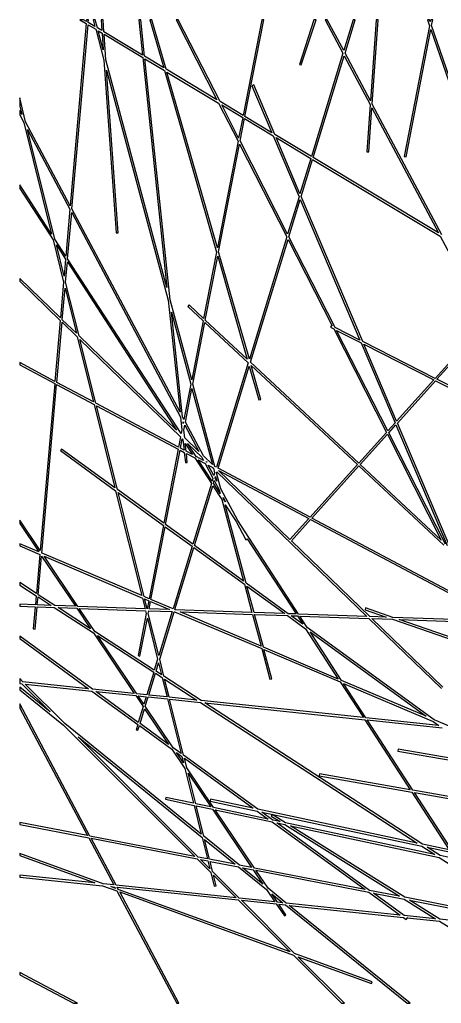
# Model space of a CAD drawing. Extents: x -38.1 to 38.1, y -38.1 to 38.1.
# Drawn here: x -5 to -0.71, y -24.05 to -14.05 of the extents above; entities that cross this region are included whole.
import ezdxf

# ---------------------------------------------------------------- set-up
doc = ezdxf.new("R2010")
doc.units = 0
doc.layers.add('Cut', color=7, linetype='CONTINUOUS')

msp = doc.modelspace()

# ---------------------------------------------------------------- linework, layer by layer
at = {"layer": 'Cut'}
for p, q in [((-4.32359, -14.0893), (-4.48562, -15.9413)), ((-4.35018, -14.05), (-4.38901, -14.05)), ((-4.38901, -14.05), (-4.32359, -14.0893)), ((-4.32165, -14.0671), (-4.35018, -14.05)), ((-4.32015, -14.05), (-4.32165, -14.0671)), ((-4.30008, -14.05), (-4.32015, -14.05)), ((-4.30258, -14.0786), (-4.30008, -14.05)), ((-4.23506, -14.1192), (-4.30258, -14.0786)), ((-4.23289, -14.05), (-4.25359, -14.05)), ((-4.25359, -14.05), (-4.23506, -14.1192)), ((-4.21038, -14.134), (-4.23289, -14.05)), ((-4.15202, -14.05), (-4.17207, -14.05)), ((-4.17207, -14.05), (-4.16426, -14.1617)), ((-4.14333, -14.1743), (-4.15202, -14.05)), ((-3.76927, -14.05), (-3.78938, -14.05)), ((-3.78938, -14.05), (-3.75157, -14.4097)), ((-3.73011, -14.4226), (-3.76927, -14.05)), ((-3.65581, -14.05), (-3.67662, -14.05)), ((-3.67662, -14.05), (-3.53641, -14.539)), ((-3.51128, -14.5541), (-3.65581, -14.05)), ((-3.38805, -14.05), (-3.4105, -14.05)), ((-3.4105, -14.05), (-2.99587, -14.8637)), ((-2.96352, -14.8832), (-3.38805, -14.05)), ((-2.5402, -14.05), (-2.72949, -15.0238)), ((-2.71124, -15.0348), (-2.51982, -14.05)), ((-2.51982, -14.05), (-2.5402, -14.05)), ((-2.009, -14.05), (-2.15658, -14.5042)), ((-2.13756, -14.5104), (-1.98797, -14.05)), ((-1.98797, -14.05), (-2.009, -14.05)), ((-1.87327, -14.05), (-1.89592, -14.05)), ((-1.89592, -14.05), (-1.71446, -14.3913)), ((-1.70619, -14.3642), (-1.87327, -14.05)), ((-1.61012, -14.05), (-1.70619, -14.3642)), ((-1.69292, -14.3892), (-1.58921, -14.05)), ((-1.58921, -14.05), (-1.61012, -14.05)), ((-1.37731, -14.05), (-1.43496, -14.8743)), ((-1.41724, -14.9077), (-1.35727, -14.05)), ((-1.35727, -14.05), (-1.37731, -14.05)), ((-0.834481, -14.05), (-0.855633, -14.05)), ((-0.855633, -14.05), (-0.834264, -14.1121)), ((-0.826632, -14.0728), (-0.834481, -14.05)), ((-0.822201, -14.05), (-0.826632, -14.0728)), ((-0.801826, -14.05), (-0.822201, -14.05)), ((-0.813609, -14.1106), (-0.801826, -14.05)), ((-4.46838, -15.9737), (-4.30452, -14.1008)), ((-4.30452, -14.1008), (-4.2276, -14.147)), ((-4.2276, -14.147), (-4.14328, -14.4617)), ((-4.16426, -14.1617), (-4.21038, -14.134)), ((-4.20293, -14.1618), (-4.16256, -14.1861)), ((-4.1506, -14.3571), (-4.20293, -14.1618)), ((-4.16256, -14.1861), (-4.1506, -14.3571)), ((-3.75157, -14.4097), (-4.14333, -14.1743)), ((-4.12347, -14.4584), (-4.14163, -14.1986)), ((-4.14163, -14.1986), (-3.74896, -14.4346)), ((-0.834264, -14.1121), (-1.09254, -15.4408)), ((-1.0729, -15.4446), (-0.821241, -14.1499)), ((-0.821241, -14.1499), (-0.43258, -15.2786)), ((-0.433709, -15.2139), (-0.813609, -14.1106)), ((-1.71446, -14.3913), (-2.03536, -15.4409)), ((-1.43496, -14.8743), (-1.69292, -14.3892)), ((-4.14328, -14.4617), (-4.02052, -16.2173)), ((-3.50313, -16.7735), (-4.12347, -14.4584)), ((-3.74896, -14.4346), (-3.50313, -16.7735)), ((-3.53641, -14.539), (-3.73011, -14.4226)), ((-3.47004, -16.897), (-3.72749, -14.4475)), ((-3.72749, -14.4475), (-3.52833, -14.5671)), ((-2.01769, -15.4515), (-1.70118, -14.4162)), ((-1.70118, -14.4162), (-1.43759, -14.912)), ((-4.00057, -16.2159), (-4.11616, -14.5629)), ((-4.11616, -14.5629), (-3.48976, -16.9006)), ((-3.52833, -14.5671), (-2.99933, -16.412)), ((-2.99587, -14.8637), (-3.51128, -14.5541)), ((-3.50319, -14.5823), (-2.97874, -14.8974)), ((-2.99092, -16.3688), (-3.50319, -14.5823)), ((-2.15658, -14.5042), (-2.13756, -14.5104)), ((-2.62098, -14.7134), (-2.63939, -14.7212)), ((-2.63939, -14.7212), (-2.43611, -15.2001)), ((-2.40695, -15.2176), (-2.62098, -14.7134)), ((-4.93968, -15.0874), (-5, -14.8454)), ((-5, -14.8454), (-5, -14.9281)), ((-2.97874, -14.8974), (-2.78053, -15.2864)), ((-2.72949, -15.0238), (-2.96352, -14.8832)), ((-5, -14.9281), (-4.97849, -15.0144)), ((-4.97849, -15.0144), (-5, -14.9739)), ((-5, -14.9739), (-5, -15.0165)), ((-2.94638, -14.9168), (-2.73355, -15.0447)), ((-2.77433, -15.2545), (-2.94638, -14.9168)), ((-1.43759, -14.912), (-1.47122, -15.3929)), ((-1.45127, -15.3943), (-1.41987, -14.9453)), ((-1.41987, -14.9453), (-0.743722, -16.217)), ((-0.710436, -16.237), (-1.41724, -14.9077)), ((-5, -15.0165), (-4.95849, -15.0946)), ((-4.95849, -15.0946), (-4.67568, -16.2289)), ((-4.48562, -15.9413), (-4.93968, -15.0874)), ((-2.73355, -15.0447), (-2.77433, -15.2545)), ((-2.75958, -15.2834), (-2.7153, -15.0557)), ((-2.7153, -15.0557), (-2.42282, -15.2314)), ((-2.43611, -15.2001), (-2.71124, -15.0348)), ((-4.64222, -16.2804), (-4.91968, -15.1676)), ((-4.91968, -15.1676), (-4.48882, -15.9779)), ((-2.78053, -15.2864), (-2.99092, -16.3688)), ((-2.27687, -16.2308), (-2.75958, -15.2834)), ((-2.42282, -15.2314), (-2.16036, -15.8497)), ((-2.03536, -15.4409), (-2.40695, -15.2176)), ((-2.15126, -15.82), (-2.39365, -15.2489)), ((-2.39365, -15.2489), (-2.04139, -15.4606)), ((-2.97878, -16.4111), (-2.76578, -15.3153)), ((-2.76578, -15.3153), (-2.28529, -16.2583)), ((-1.47122, -15.3929), (-1.45127, -15.3943)), ((-2.04139, -15.4606), (-2.15126, -15.82)), ((-2.1391, -15.8486), (-2.02372, -15.4712)), ((-2.02372, -15.4712), (-0.725491, -16.2513)), ((-0.743722, -16.217), (-2.01769, -15.4515)), ((-1.09254, -15.4408), (-1.0729, -15.4446)), ((-4.67568, -16.2289), (-5, -15.7295)), ((-5, -15.7295), (-5, -15.7662)), ((-5, -15.7662), (-4.66082, -16.2885)), ((-2.16036, -15.8497), (-2.27687, -16.2308)), ((-2.2638, -16.2565), (-2.1482, -15.8784)), ((-2.1482, -15.8784), (-1.54162, -17.3074)), ((-1.5139, -17.3215), (-2.1391, -15.8486)), ((-4.48882, -15.9779), (-4.53036, -16.4527)), ((-3.37008, -18.0394), (-4.46838, -15.9737)), ((-4.51267, -16.4799), (-4.47158, -16.0103)), ((-4.47158, -16.0103), (-3.3645, -18.0925)), ((-4.66082, -16.2885), (-4.55361, -16.7185)), ((-4.53036, -16.4527), (-4.64222, -16.2804)), ((-4.02052, -16.2173), (-4.00057, -16.2159)), ((-2.28529, -16.2583), (-2.66574, -17.5028)), ((-2.65389, -17.5324), (-2.27221, -16.284)), ((-2.27221, -16.284), (-1.82412, -17.1634)), ((-1.79381, -17.1789), (-2.2638, -16.2565)), ((-0.725491, -16.2513), (-0.409688, -16.8452)), ((-4.54826, -16.6573), (-4.62736, -16.34)), ((-4.62736, -16.34), (-4.53319, -16.485)), ((-4.53319, -16.485), (-4.54826, -16.6573)), ((-3.35811, -18.2578), (-4.51267, -16.4799)), ((-2.99933, -16.412), (-3.13068, -17.0878)), ((-3.11344, -17.1039), (-2.98718, -16.4544)), ((-2.98718, -16.4544), (-2.68688, -17.5016)), ((-2.66574, -17.5028), (-2.97878, -16.4111)), ((-4.5334, -16.7169), (-4.5155, -16.5123)), ((-4.5155, -16.5123), (-3.40504, -18.2222)), ((-4.58545, -17.0823), (-5, -16.682)), ((-5, -16.682), (-5, -16.7098)), ((-5, -16.7098), (-4.58769, -17.1079)), ((-4.55361, -16.7185), (-4.58545, -17.0823)), ((-4.56693, -17.1002), (-4.53875, -16.7781)), ((-4.53875, -16.7781), (-4.42403, -17.2382)), ((-4.39688, -17.2644), (-4.5334, -16.7169)), ((-3.25187, -17.7112), (-3.47004, -16.897)), ((-3.48976, -16.9006), (-3.37008, -18.0394)), ((-3.27859, -16.9499), (-3.29223, -16.9645)), ((-3.29223, -16.9645), (-3.13518, -17.1109)), ((-3.13068, -17.0878), (-3.27859, -16.9499)), ((-3.34501, -18.0865), (-3.45667, -17.0241)), ((-3.45667, -17.0241), (-3.26057, -17.756)), ((-4.58769, -17.1079), (-4.64187, -17.7272)), ((-4.62269, -17.7374), (-4.56918, -17.1258)), ((-4.56918, -17.1258), (-4.4149, -17.2748)), ((-4.42403, -17.2382), (-4.56693, -17.1002)), ((-3.13518, -17.1109), (-3.25187, -17.7112)), ((-3.24006, -17.7553), (-3.11794, -17.127)), ((-3.11794, -17.127), (-2.67667, -17.5385)), ((-2.68688, -17.5016), (-3.11344, -17.1039)), ((-1.83104, -17.1599), (-1.84012, -17.1777)), ((-1.84012, -17.1777), (-1.80868, -17.1937)), ((-1.82412, -17.1634), (-1.83104, -17.1599)), ((-1.80868, -17.1937), (-1.27234, -18.2464)), ((-1.54162, -17.3074), (-1.79381, -17.1789)), ((-4.4149, -17.2748), (-4.25017, -17.9355)), ((-3.40504, -18.2222), (-4.39688, -17.2644)), ((-1.258, -18.2305), (-1.77836, -17.2092)), ((-1.77836, -17.2092), (-1.52947, -17.336)), ((-0.397732, -17.275), (-0.777443, -17.6967)), ((-4.22641, -17.9481), (-4.38775, -17.301)), ((-4.38775, -17.301), (-3.36425, -18.2894)), ((-1.52947, -17.336), (-1.18447, -18.1488)), ((-0.777443, -17.6967), (-1.5139, -17.3215)), ((-1.1697, -18.1324), (-1.50174, -17.3501)), ((-1.50174, -17.3501), (-0.791298, -17.7121)), ((-0.758994, -17.7061), (-0.397221, -17.3044)), ((-4.64187, -17.7272), (-5, -17.5368)), ((-5, -17.5368), (-5, -17.5595)), ((-5, -17.5595), (-4.64376, -17.7489)), ((-2.67667, -17.5385), (-3.00109, -18.5997)), ((-2.98311, -18.6092), (-2.66636, -17.5732)), ((-2.66636, -17.5732), (-2.56821, -17.9155)), ((-1.55345, -18.5586), (-2.65389, -17.5324)), ((-2.54898, -17.91), (-2.64777, -17.5654)), ((-2.64777, -17.5654), (-1.56683, -18.5734)), ((-4.64376, -17.7489), (-4.7922, -19.4455)), ((-4.77443, -19.4719), (-4.62458, -17.7591)), ((-4.62458, -17.7591), (-4.24366, -17.9616)), ((-4.25017, -17.9355), (-4.62269, -17.7374)), ((-3.26057, -17.756), (-3.33022, -18.1143)), ((-3.01592, -18.5918), (-3.24006, -17.7553)), ((-0.791298, -17.7121), (-1.1697, -18.1324)), ((-1.16108, -18.1527), (-0.772849, -17.7215)), ((-0.772849, -17.7215), (-0.386503, -17.9184)), ((-0.386898, -17.8957), (-0.758994, -17.7061)), ((-3.3153, -18.1424), (-3.24876, -17.8001)), ((-3.24876, -17.8001), (-3.04161, -18.5732)), ((-4.24366, -17.9616), (-4.03252, -18.8085)), ((-3.38489, -18.3956), (-4.22641, -17.9481)), ((-4.00734, -18.8268), (-4.21989, -17.9743)), ((-4.21989, -17.9743), (-3.38889, -18.4161)), ((-2.56821, -17.9155), (-2.54898, -17.91)), ((-3.3645, -18.0925), (-3.35098, -18.2211)), ((-3.33022, -18.1143), (-3.34501, -18.0865)), ((-3.33792, -18.1539), (-3.33943, -18.1396)), ((-3.33943, -18.1396), (-3.33629, -18.1455)), ((-3.33629, -18.1455), (-3.33792, -18.1539)), ((-3.33077, -18.222), (-3.32137, -18.1736)), ((-3.32137, -18.1736), (-3.1799, -18.4396)), ((-3.13335, -18.4846), (-3.3153, -18.1424)), ((-1.18447, -18.1488), (-1.258, -18.2305)), ((-1.24828, -18.2495), (-1.17584, -18.1691)), ((-1.17584, -18.1691), (-0.654812, -19.3966)), ((-0.61885, -19.4301), (-1.16108, -18.1527)), ((-3.36425, -18.2894), (-3.38489, -18.3956)), ((-3.35098, -18.2211), (-3.35811, -18.2578)), ((-3.32236, -18.3021), (-3.33077, -18.222)), ((-1.27234, -18.2464), (-1.55345, -18.5586)), ((-1.53882, -18.5722), (-1.26261, -18.2655)), ((-1.26261, -18.2655), (-0.714772, -19.3407)), ((-0.672005, -19.3805), (-1.24828, -18.2495)), ((-3.36643, -18.4054), (-3.34792, -18.3102)), ((-3.34792, -18.3102), (-3.3404, -18.3218)), ((-3.3404, -18.3218), (-3.32954, -18.425)), ((-3.1799, -18.4396), (-3.32236, -18.3021)), ((-3.30824, -18.4363), (-3.3164, -18.3587)), ((-3.3164, -18.3587), (-3.2437, -18.4707)), ((-3.20727, -18.49), (-3.29266, -18.3585)), ((-3.29266, -18.3585), (-3.14952, -18.4968)), ((-4.57414, -18.415), (-4.5859, -18.4311)), ((-4.5859, -18.4311), (-4.02499, -18.8387)), ((-4.03252, -18.8085), (-4.57414, -18.415)), ((-3.38889, -18.4161), (-3.53536, -19.1697)), ((-3.51751, -19.1826), (-3.37042, -18.4259)), ((-3.37042, -18.4259), (-3.32702, -18.449)), ((-3.32954, -18.425), (-3.36643, -18.4054)), ((-3.32702, -18.449), (-3.31611, -18.5528)), ((-3.2437, -18.4707), (-3.30824, -18.4363)), ((-3.29622, -18.5508), (-3.30572, -18.4603)), ((-3.30572, -18.4603), (-3.22123, -18.5053)), ((-3.13175, -18.5302), (-3.20727, -18.49)), ((-3.14952, -18.4968), (-3.13175, -18.5302)), ((-3.04161, -18.5732), (-3.13335, -18.4846)), ((-3.31611, -18.5528), (-3.29622, -18.5508)), ((-3.22123, -18.5053), (-3.05194, -18.766)), ((-3.0443, -18.741), (-3.1848, -18.5246)), ((-3.1848, -18.5246), (-3.11496, -18.5618)), ((-3.11496, -18.5618), (-3.03531, -18.7116)), ((-3.10017, -18.547), (-3.10296, -18.5417)), ((-3.10296, -18.5417), (-3.09429, -18.5501)), ((-3.09429, -18.5501), (-3.10017, -18.547)), ((-3.02704, -18.6845), (-3.08338, -18.5786)), ((-3.08338, -18.5786), (-3.0421, -18.6005)), ((-3.00109, -18.5997), (-3.01592, -18.5918)), ((-1.56683, -18.5734), (-2.04714, -19.1069)), ((-2.02894, -19.1166), (-1.5522, -18.5871)), ((-1.5522, -18.5871), (-0.688224, -19.3928)), ((-0.714772, -19.3407), (-1.53882, -18.5722)), ((-3.0421, -18.6005), (-3.03156, -18.6107)), ((-3.03156, -18.6107), (-3.0189, -18.6579)), ((-3.0189, -18.6579), (-3.02704, -18.6845)), ((-3.01376, -18.7095), (-3.00914, -18.6944)), ((-3.00914, -18.6944), (-2.99627, -18.7424)), ((-2.9981, -18.6583), (-2.99449, -18.6465)), ((-2.95453, -18.8209), (-2.9981, -18.6583)), ((-2.99449, -18.6465), (-1.47198, -20.1168)), ((-2.04714, -19.1069), (-2.98311, -18.6092)), ((-2.25262, -19.3351), (-2.97803, -18.6346)), ((-2.97803, -18.6346), (-2.06093, -19.1222)), ((-3.05194, -18.766), (-3.2408, -19.3837)), ((-3.22368, -19.3961), (-3.03772, -18.7878)), ((-3.03531, -18.7116), (-3.0443, -18.741)), ((-3.03772, -18.7878), (-2.94642, -18.9284)), ((-3.03008, -18.7629), (-3.02203, -18.7365)), ((-2.96317, -18.8659), (-3.03008, -18.7629)), ((-3.02203, -18.7365), (-2.97326, -18.8283)), ((-2.99627, -18.7424), (-3.01376, -18.7095)), ((-4.02499, -18.8387), (-3.75909, -19.9051)), ((-3.53536, -19.1697), (-4.00734, -18.8268)), ((-3.73603, -19.9149), (-3.99982, -18.8569)), ((-3.99982, -18.8569), (-3.53957, -19.1913)), ((-2.97326, -18.8283), (-2.96317, -18.8659)), ((-2.78341, -19.1427), (-2.95453, -18.8209)), ((-2.94642, -18.9284), (-2.72378, -19.7593)), ((-2.92792, -18.9202), (-2.93152, -18.9068)), ((-2.93152, -18.9068), (-2.90839, -18.9503)), ((-2.90839, -18.9503), (-2.92792, -18.9202)), ((-2.69807, -19.778), (-2.91117, -18.9827)), ((-2.91117, -18.9827), (-2.80066, -19.1529)), ((-4.7922, -19.4455), (-5, -19.1374)), ((-5, -19.1374), (-5, -19.1732)), ((-5, -19.1732), (-4.80607, -19.4607)), ((-3.53957, -19.1913), (-3.68448, -19.9368)), ((-3.2408, -19.3837), (-3.51751, -19.1826)), ((-2.80066, -19.1529), (-2.70284, -19.3369)), ((-2.16662, -20.0925), (-2.78341, -19.1427)), ((-2.06093, -19.1222), (-2.25262, -19.3351)), ((-2.23823, -19.349), (-2.04273, -19.1319)), ((-2.04273, -19.1319), (-0.431744, -19.9885)), ((-0.427753, -19.9679), (-2.02894, -19.1166)), ((-3.66566, -19.9448), (-3.52172, -19.2043)), ((-3.52172, -19.2043), (-3.24698, -19.4039)), ((-4.80607, -19.4607), (-5, -19.3784)), ((-5, -19.3784), (-5, -19.4001)), ((-2.72378, -19.7593), (-3.22368, -19.3961)), ((-2.70284, -19.3369), (-2.68674, -19.3283)), ((-2.68674, -19.3283), (-2.19102, -20.0916)), ((-1.44211, -20.1178), (-2.23823, -19.349)), ((-5, -19.4001), (-4.79581, -19.4868)), ((-4.79581, -19.4868), (-4.83052, -19.8835)), ((-4.77227, -19.4751), (-4.77443, -19.4719)), ((-3.75909, -19.9051), (-4.77227, -19.4751)), ((-3.24698, -19.4039), (-3.44144, -20.04)), ((-3.42293, -20.0478), (-3.22987, -19.4163)), ((-3.22987, -19.4163), (-2.71556, -19.79)), ((-4.81152, -19.8958), (-4.7772, -19.5035)), ((-4.7772, -19.5035), (-4.43332, -20.0133)), ((-4.40862, -20.0142), (-4.75173, -19.5055)), ((-4.75173, -19.5055), (-3.75303, -19.9294)), ((-4.83052, -19.8835), (-5, -19.7734)), ((-5, -19.7734), (-5, -19.7973)), ((-5, -19.7973), (-4.83249, -19.906)), ((-2.71556, -19.79), (-2.63893, -20.076)), ((-2.27018, -20.0889), (-2.69807, -19.778)), ((-4.64176, -20.0061), (-4.81152, -19.8958)), ((-2.61803, -20.0767), (-2.68985, -19.8087)), ((-2.68985, -19.8087), (-2.30592, -20.0876)), ((-4.84063, -19.9991), (-5, -19.9936)), ((-5, -19.9936), (-5, -20.0136)), ((-4.83249, -19.906), (-4.84063, -19.9991)), ((-4.82062, -19.9998), (-4.81349, -19.9184)), ((-4.68057, -20.0047), (-4.82062, -19.9998)), ((-4.81349, -19.9184), (-4.68057, -20.0047)), ((-3.75303, -19.9294), (-3.72595, -20.038)), ((-3.68448, -19.9368), (-3.73603, -19.9149)), ((-3.70516, -20.0388), (-3.72998, -19.9392)), ((-3.72998, -19.9392), (-3.68838, -19.9569)), ((-3.68838, -19.9569), (-3.7043, -20.0388)), ((-3.68407, -20.0395), (-3.66956, -19.9649)), ((-3.66956, -19.9649), (-3.47665, -20.0467)), ((-3.44144, -20.04), (-3.66566, -19.9448)), ((-5, -20.0136), (-4.84238, -20.0191)), ((-4.84238, -20.0191), (-4.86197, -20.243)), ((-4.84205, -20.2448), (-4.82236, -20.0198)), ((-4.82236, -20.0198), (-4.648, -20.0259)), ((-4.648, -20.0259), (-4.25097, -20.2837)), ((-4.43332, -20.0133), (-4.64176, -20.0061)), ((-4.27959, -20.2413), (-4.60919, -20.0272)), ((-4.60919, -20.0272), (-4.4195, -20.0338)), ((-4.4195, -20.0338), (-4.27959, -20.2413)), ((-3.72595, -20.038), (-4.40862, -20.0142)), ((-4.23666, -20.2691), (-4.39479, -20.0347)), ((-4.39479, -20.0347), (-3.72092, -20.0582)), ((-3.7137, -20.0872), (-3.79694, -20.5154)), ((-3.72092, -20.0582), (-3.7137, -20.0872)), ((-3.7043, -20.0388), (-3.70516, -20.0388)), ((-3.69322, -20.0866), (-3.68793, -20.0594)), ((-3.58653, -20.5145), (-3.69322, -20.0866)), ((-3.68793, -20.0594), (-3.44992, -20.0677)), ((-3.47665, -20.0467), (-3.68407, -20.0395)), ((-3.44992, -20.0677), (-3.58653, -20.5145)), ((-3.57714, -20.5522), (-3.42923, -20.0684)), ((-3.42923, -20.0684), (-3.42528, -20.0686)), ((-3.42528, -20.0686), (-2.54026, -20.4442)), ((-3.42088, -20.0487), (-3.42293, -20.0478)), ((-2.63893, -20.076), (-3.42088, -20.0487)), ((-3.36951, -20.0705), (-2.63352, -20.0962)), ((-2.54683, -20.4197), (-3.36951, -20.0705)), ((-2.63352, -20.0962), (-2.54683, -20.4197)), ((-2.30592, -20.0876), (-2.61803, -20.0767)), ((-2.52347, -20.4296), (-2.61261, -20.0969)), ((-2.61261, -20.0969), (-2.27699, -20.1087)), ((-2.19102, -20.0916), (-2.27018, -20.0889)), ((-1.47198, -20.1168), (-2.16662, -20.0925)), ((-1.48362, -20.0308), (-1.49013, -20.0498)), ((-1.49013, -20.0498), (-1.27562, -20.1236)), ((-1.20726, -20.126), (-1.48362, -20.0308)), ((-3.7773, -20.5192), (-3.70225, -20.1331)), ((-3.70225, -20.1331), (-3.59789, -20.5517)), ((-2.27699, -20.1087), (-2.09331, -20.2421)), ((-2.12371, -20.1953), (-2.24124, -20.1099)), ((-2.24124, -20.1099), (-2.17772, -20.1121)), ((-2.17772, -20.1121), (-2.12371, -20.1953)), ((-2.07856, -20.2281), (-2.15332, -20.113)), ((-2.15332, -20.113), (-1.45048, -20.1375)), ((-1.45048, -20.1375), (-0.712992, -20.8497)), ((-1.27562, -20.1236), (-1.44211, -20.1178)), ((-0.699099, -20.8353), (-1.42061, -20.1386)), ((-1.42061, -20.1386), (-1.21094, -20.1459)), ((-1.21094, -20.1459), (-0.342401, -20.4449)), ((-0.347445, -20.156), (-1.20726, -20.126)), ((-0.342773, -20.4237), (-1.14258, -20.1483)), ((-1.14258, -20.1483), (-0.347095, -20.176)), ((-4.86197, -20.243), (-4.84205, -20.2448)), ((-4.25097, -20.2837), (-3.835, -20.9004)), ((-3.63163, -20.662), (-4.23666, -20.2691)), ((-2.09331, -20.2421), (-1.76149, -20.7531)), ((-0.786204, -21.167), (-2.07856, -20.2281)), ((-1.72856, -20.767), (-2.04816, -20.2749)), ((-2.04816, -20.2749), (-0.868044, -21.1323)), ((-4.25919, -20.8558), (-5, -20.3176)), ((-5, -20.3176), (-5, -20.3423)), ((-5, -20.3423), (-4.29897, -20.8516)), ((-3.80903, -20.9031), (-4.20804, -20.3116)), ((-4.20804, -20.3116), (-3.63771, -20.6819)), ((-2.54026, -20.4442), (-2.45683, -20.7556)), ((-1.76149, -20.7531), (-2.52347, -20.4296)), ((-2.43751, -20.7504), (-2.5169, -20.4541)), ((-2.5169, -20.4541), (-1.74201, -20.7831)), ((-3.79694, -20.5154), (-3.7773, -20.5192)), ((-3.59789, -20.5517), (-3.63163, -20.662)), ((-3.61418, -20.6734), (-3.58849, -20.5894)), ((-3.58849, -20.5894), (-3.55853, -20.7095)), ((-3.53394, -20.7255), (-3.57714, -20.5522)), ((-3.63771, -20.6819), (-3.70856, -20.9137)), ((-3.6883, -20.9158), (-3.62026, -20.6933)), ((-3.62026, -20.6933), (-3.55144, -20.738)), ((-3.55853, -20.7095), (-3.61418, -20.6734)), ((-4.96784, -20.7813), (-5, -20.7492)), ((-5, -20.7492), (-5, -20.7774)), ((-5, -20.7774), (-4.99945, -20.778)), ((-4.99945, -20.778), (-5, -20.7779)), ((-5, -20.7779), (-5, -20.7981)), ((-5, -20.7981), (-4.97697, -20.8005)), ((-4.29897, -20.8516), (-4.96784, -20.7813)), ((-3.55144, -20.738), (-3.50222, -20.9354)), ((-3.15448, -20.9719), (-3.53394, -20.7255)), ((-3.48105, -20.9376), (-3.52684, -20.7539)), ((-3.52684, -20.7539), (-3.19829, -20.9673)), ((-2.45683, -20.7556), (-2.43751, -20.7504)), ((-1.74201, -20.7831), (-1.50691, -21.1451)), ((-0.868044, -21.1323), (-1.72856, -20.767)), ((-1.48131, -21.1478), (-1.70909, -20.797)), ((-1.70909, -20.797), (-0.796116, -21.1846)), ((-4.69118, -21.0863), (-5, -20.8362)), ((-5, -20.8362), (-5, -20.8619)), ((-5, -20.8619), (-4.55589, -21.2216)), ((-4.97697, -20.8005), (-4.69118, -21.0863)), ((-4.54249, -21.2067), (-4.94537, -20.8038)), ((-4.94537, -20.8038), (-4.26661, -20.8751)), ((-4.26661, -20.8751), (-3.80035, -21.2139)), ((-3.835, -20.9004), (-4.25919, -20.8558)), ((-4.22683, -20.8793), (-3.8204, -20.922)), ((-3.79416, -21.1937), (-4.22683, -20.8793)), ((-3.8204, -20.922), (-3.7452, -21.0335)), ((-3.70856, -20.9137), (-3.80903, -20.9031)), ((-3.79443, -20.9248), (-3.71452, -20.9332)), ((-3.73768, -21.0089), (-3.79443, -20.9248)), ((-3.71452, -20.9332), (-3.73768, -21.0089)), ((-3.72329, -21.0302), (-3.69426, -20.9353)), ((-3.69426, -20.9353), (-3.49707, -20.956)), ((-3.50222, -20.9354), (-3.6883, -20.9158)), ((-3.49707, -20.956), (-3.35899, -21.5098)), ((-3.19829, -20.9673), (-3.48105, -20.9376)), ((-3.33382, -21.5281), (-3.4759, -20.9582)), ((-3.4759, -20.9582), (-3.16134, -20.9913)), ((-3.16134, -20.9913), (-0.960946, -22.4203)), ((-1.50691, -21.1451), (-3.15448, -20.9719)), ((-0.906357, -22.4319), (-3.11753, -20.9959)), ((-3.11753, -20.9959), (-1.49289, -21.1667)), ((-4.28558, -22.3494), (-5, -21.0058)), ((-5, -21.0058), (-5, -21.0484)), ((-5, -21.0484), (-4.31084, -22.3445)), ((-3.7452, -21.0335), (-3.79416, -21.1937)), ((-3.77705, -21.2061), (-3.73081, -21.0549)), ((-3.73081, -21.0549), (-3.48632, -21.4173)), ((-3.43901, -21.4517), (-3.72329, -21.0302)), ((-1.49289, -21.1667), (-1.03024, -21.8791)), ((-0.73944, -21.2257), (-1.48131, -21.1478)), ((-1.4673, -21.1694), (-0.707079, -21.2493)), ((-1.00331, -21.8838), (-1.4673, -21.1694)), ((-0.796116, -21.1846), (-0.73944, -21.2257)), ((-0.617803, -21.2385), (-0.786204, -21.167)), ((-4.55589, -21.2216), (-3.22112, -22.5563)), ((-3.1543, -22.3308), (-4.54249, -21.2067)), ((-3.80035, -21.2139), (-3.81702, -21.2684)), ((-3.81702, -21.2684), (-3.7979, -21.2743)), ((-3.7979, -21.2743), (-3.78323, -21.2263)), ((-3.78323, -21.2263), (-3.45362, -21.4658)), ((-3.48632, -21.4173), (-3.77705, -21.2061)), ((-3.18601, -22.5632), (-4.40719, -21.342)), ((-4.40719, -21.342), (-3.14626, -22.3631)), ((-3.45362, -21.4658), (-3.32091, -21.6626)), ((-3.35899, -21.5098), (-3.43901, -21.4517)), ((-1.15155, -21.4658), (-1.15502, -21.4855)), ((-1.15502, -21.4855), (-0.321674, -21.6324)), ((-0.32203, -21.612), (-1.15155, -21.4658)), ((-3.33506, -21.6058), (-3.40631, -21.5002)), ((-3.40631, -21.5002), (-3.35146, -21.54)), ((-3.35146, -21.54), (-3.33506, -21.6058)), ((-2.5794, -22.0762), (-3.33382, -21.5281)), ((-3.30236, -21.6543), (-3.32629, -21.5583)), ((-3.32629, -21.5583), (-2.6275, -22.066)), ((-3.32091, -21.6626), (-3.23288, -22.0156)), ((-3.02947, -22.0589), (-3.30236, -21.6543)), ((-3.21111, -22.0203), (-3.28821, -21.711)), ((-3.28821, -21.711), (-3.05763, -22.0529)), ((-1.95345, -21.7163), (-1.95692, -21.736)), ((-1.95692, -21.736), (-1.01535, -21.902)), ((-1.03024, -21.8791), (-1.95345, -21.7163)), ((-0.315168, -22.0052), (-1.00331, -21.8838)), ((-3.51358, -21.956), (-3.51773, -21.9755)), ((-3.51773, -21.9755), (-3.2275, -22.0372)), ((-3.23288, -22.0156), (-3.51358, -21.956)), ((-3.05978, -21.9741), (-3.06393, -21.9937)), ((-3.06393, -21.9937), (-2.58772, -22.0949)), ((-2.6275, -22.066), (-3.05978, -21.9741)), ((-1.01535, -21.902), (-0.633617, -22.4898)), ((-0.60595, -22.4957), (-0.988416, -21.9068)), ((-0.988416, -21.9068), (-0.314812, -22.0255)), ((-3.2275, -22.0372), (-3.1543, -22.3308)), ((-3.05763, -22.0529), (-3.21111, -22.0203)), ((-3.12847, -22.3517), (-3.20573, -22.0418)), ((-3.20573, -22.0418), (-3.04153, -22.0768)), ((-3.04153, -22.0768), (-2.64215, -22.6689)), ((-2.47518, -22.1767), (-3.02947, -22.0589)), ((-2.61438, -22.6743), (-3.01337, -22.0827)), ((-3.01337, -22.0827), (-2.4354, -22.2056)), ((-2.58772, -22.0949), (-2.47518, -22.1767)), ((-0.960946, -22.4203), (-2.5794, -22.0762)), ((-2.42708, -22.1869), (-2.53962, -22.1051)), ((-2.53962, -22.1051), (-0.914141, -22.4507)), ((-2.43258, -22.1297), (-2.44318, -22.1466)), ((-2.44318, -22.1466), (-2.35383, -22.2025)), ((-2.29663, -22.2146), (-2.43258, -22.1297)), ((-2.35383, -22.2025), (-2.42708, -22.1869)), ((-4.31084, -22.3445), (-5, -22.2105)), ((-5, -22.2105), (-5, -22.2309)), ((-5, -22.2309), (-4.29876, -22.3672)), ((-2.4354, -22.2056), (-1.48932, -22.893)), ((-1.44287, -22.902), (-2.3873, -22.2158)), ((-2.3873, -22.2158), (-2.30424, -22.2335)), ((-2.30424, -22.2335), (-1.14025, -22.9608)), ((-0.781736, -22.5366), (-2.29663, -22.2146)), ((-1.08547, -22.9715), (-2.24704, -22.2456)), ((-2.24704, -22.2456), (-0.734931, -22.567)), ((-4.29876, -22.3672), (-4.04403, -22.8463)), ((-3.22112, -22.5563), (-4.28558, -22.3494)), ((-4.02004, -22.8488), (-4.2735, -22.3721)), ((-4.2735, -22.3721), (-3.19583, -22.5816)), ((-3.14626, -22.3631), (-3.0918, -22.5815)), ((-2.76674, -22.6447), (-3.12847, -22.3517)), ((-3.07014, -22.5857), (-3.12043, -22.384)), ((-3.12043, -22.384), (-2.80856, -22.6365)), ((-0.914141, -22.4507), (-0.781736, -22.5366)), ((-0.633617, -22.4898), (-0.906357, -22.4319)), ((-0.859552, -22.4623), (-0.618212, -22.5136)), ((-0.727147, -22.5482), (-0.859552, -22.4623)), ((-4.1523, -22.8349), (-5, -22.5264)), ((-5, -22.5264), (-5, -22.5477)), ((-5, -22.5477), (-4.23452, -22.8263)), ((-3.19583, -22.5816), (-3.0572, -22.7202)), ((-3.0918, -22.5815), (-3.18601, -22.5632)), ((-3.16072, -22.5884), (-3.08646, -22.6029)), ((-3.06659, -22.6826), (-3.16072, -22.5884)), ((-2.80856, -22.6365), (-3.07014, -22.5857)), ((-0.734931, -22.567), (-0.473032, -22.7371)), ((-0.574634, -22.5807), (-0.727147, -22.5482)), ((-3.08646, -22.6029), (-3.06659, -22.6826)), ((-3.03914, -22.71), (-3.0648, -22.6071)), ((-3.0648, -22.6071), (-2.77545, -22.6633)), ((-2.77545, -22.6633), (-2.48993, -22.8945)), ((-2.64215, -22.6689), (-2.76674, -22.6447)), ((-2.52818, -22.8378), (-2.73363, -22.6715)), ((-2.73363, -22.6715), (-2.62633, -22.6923)), ((-2.62633, -22.6923), (-2.52818, -22.8378)), ((-1.48932, -22.893), (-2.61438, -22.6743)), ((-2.47502, -22.8809), (-2.59856, -22.6977)), ((-2.59856, -22.6977), (-1.45103, -22.9208)), ((-4.99771, -22.7461), (-4.9998, -22.766)), ((-4.9998, -22.766), (-4.15684, -22.8546)), ((-4.23452, -22.8263), (-4.99771, -22.7461)), ((-3.0572, -22.7202), (-3.02228, -22.8603)), ((-2.76882, -22.9803), (-3.03914, -22.71)), ((-3.00287, -22.8555), (-3.02974, -22.7477)), ((-3.02974, -22.7477), (-2.80043, -22.977)), ((-4.15684, -22.8546), (-4.01152, -22.9075)), ((-4.04403, -22.8463), (-4.1523, -22.8349)), ((-4.02555, -22.8811), (-4.07462, -22.8632)), ((-4.07462, -22.8632), (-4.0327, -22.8676)), ((-4.0327, -22.8676), (-4.02555, -22.8811)), ((-2.80043, -22.977), (-4.02004, -22.8488)), ((-3.99746, -22.8913), (-4.00871, -22.8701)), ((-4.00871, -22.8701), (-2.77796, -22.9995)), ((-2.25021, -23.5272), (-3.99746, -22.8913)), ((-3.02228, -22.8603), (-3.00287, -22.8555)), ((-2.48993, -22.8945), (-2.40636, -23.0184)), ((-2.29005, -23.0307), (-2.47502, -22.8809)), ((-4.01152, -22.9075), (-3.40402, -24.05)), ((-3.38136, -24.05), (-3.98343, -22.9177)), ((-3.98343, -22.9177), (-2.21675, -23.5607)), ((-2.77796, -22.9995), (-2.25021, -23.5272)), ((-2.40636, -23.0184), (-2.76882, -22.9803)), ((-2.38039, -23.0212), (-2.43676, -22.9376)), ((-2.43676, -22.9376), (-2.32658, -23.0268)), ((-1.45103, -22.9208), (-1.1323, -23.1523)), ((-1.14025, -22.9608), (-1.44287, -22.902)), ((-1.09252, -23.1565), (-1.40458, -22.9298)), ((-1.40458, -22.9298), (-1.09292, -22.9904)), ((-1.09292, -22.9904), (-0.773348, -23.1901)), ((-0.295621, -23.125), (-1.08547, -22.9715)), ((-2.20574, -23.5434), (-2.74635, -23.0028)), ((-2.74635, -23.0028), (-2.39176, -23.0401)), ((-2.39176, -23.0401), (-2.31009, -23.1612)), ((-2.32658, -23.0268), (-2.38039, -23.0212)), ((-2.29351, -23.15), (-2.36579, -23.0428)), ((-2.36579, -23.0428), (-2.29804, -23.0499)), ((-2.29804, -23.0499), (-1.06306, -24.05)), ((-1.1323, -23.1523), (-2.29005, -23.0307)), ((-1.03128, -24.05), (-2.26152, -23.0538)), ((-2.26152, -23.0538), (-1.09994, -23.1759)), ((-0.727975, -23.1948), (-1.03814, -23.001)), ((-1.03814, -23.001), (-0.295264, -23.1454)), ((-2.31009, -23.1612), (-2.29351, -23.15)), ((-1.09994, -23.1759), (-1.07023, -23.1974)), ((-0.773348, -23.1901), (-1.09252, -23.1565)), ((-1.07023, -23.1974), (-1.05847, -23.1813)), ((-1.05847, -23.1813), (-1.06016, -23.18)), ((-1.06016, -23.18), (-0.734657, -23.2142)), ((-0.293605, -23.2405), (-0.727975, -23.1948)), ((-0.734657, -23.2142), (-0.289204, -23.4926)), ((-2.21675, -23.5607), (-1.72745, -24.05)), ((-1.41656, -23.8307), (-2.20574, -23.5434)), ((-1.69916, -24.05), (-2.17228, -23.5769)), ((-2.17228, -23.5769), (-1.4234, -23.8495)), ((-4.41113, -24.05), (-5, -23.7369)), ((-5, -23.7369), (-5, -23.7595)), ((-5, -23.7595), (-4.45374, -24.05)), ((-1.4234, -23.8495), (-1.41656, -23.8307)), ((-4.45374, -24.05), (-4.41113, -24.05)), ((-3.40402, -24.05), (-3.38136, -24.05)), ((-1.72745, -24.05), (-1.69916, -24.05)), ((-1.06306, -24.05), (-1.03128, -24.05))]:
    msp.add_line(p, q, dxfattribs=at)

doc.saveas('drawing.dxf')
